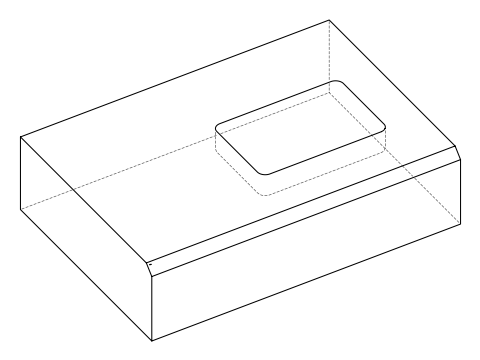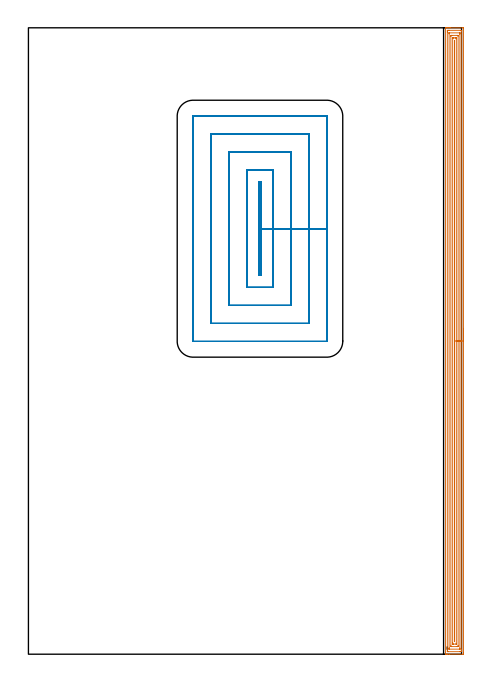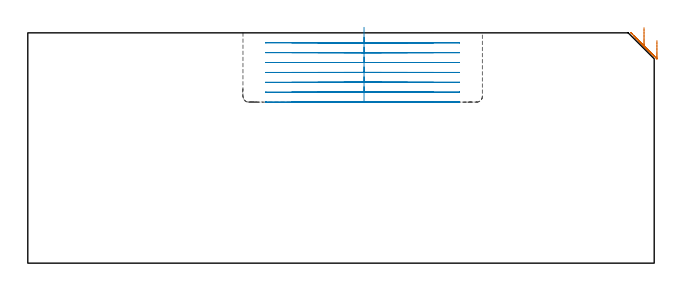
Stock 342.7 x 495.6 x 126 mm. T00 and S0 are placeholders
(PLAN: 2 operations, 1 tool changes, 50 min)
(1 AREA_MILL | FG_CHAMFER_SURFACE | UGT0205_001 | 23.96 min | 49963 mm3)
(2 MILL_RECTANGULAR_POCKET | POCKET_RECTANGULAR_STRAIGHT | NXT0201_007 | Follow Part, ap 6.25, ae 75% | 26.07 min | 1002652 mm3)
(TOOL UGT0205_001 | Chamfer Mill 20 x 3 x 45 deg. | D20 FL50 Z2)
(TOOL NXT0201_007 | ENDMILL 25mm [R216.25-25050GCK54P 1620] | D25 R3 FL54 Z5)
(OP 1 AREA_MILL)
G17 G21 G94 G90
T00 M6
G54
G17 G0 G90 X344.2 Y257.8 S1061 M3
G43 Z136. H0
Z121.8
G94 G1 Y257.762 Z120.928 F250.
Y257.648 Z120.064
Y257.459 Z119.212
Y257.197 Z118.38
Y256.863 Z117.574
Y256.46 Z116.8
Y255.992 Z116.064
Y255.46 Z115.372
Y254.871 Z114.729
Y254.228 Z114.14
Y253.536 Z113.608
Y252.8 Z113.14
Y252.026 Z112.737
Y251.22 Z112.403
Y250.388 Z112.141
Y249.536 Z111.952
Y248.672 Z111.838
Y247.8 Z111.8
Y1.039
X344.199 Y0.626 Z111.801
X344.195 Y0.15 Z111.803
X344.192 Y0.009 Z111.806
X343.724 Y0. Z112.273
X333.126 Z122.869
X331.713 Z124.283
X331.359 Z124.636
X330.651 Z125.349
X330.382 Z125.618
X330.014 Z125.977
X330.002 Y0.007 Z125.988
X330. Y0.179 Z126.
Y495.421
X330.003 Y495.593 Z125.988
X330.014 Y495.6 Z125.977
X330.382 Z125.618
X330.651 Z125.349
X331.359 Z124.636
X332.597 Z123.4
X333.126 Z122.869
X333.744 Z122.251
X343.724 Z112.273
X343.991 Y495.598 Z112.007
X344.192 Y495.59 Z111.806
X344.199 Y495.387 Z111.799
X344.2 Y247.8 Z111.8
X342.786 Z113.214
Y3.364
X342.785 Y2.471 Z113.215
X342.784 Y2.414 Z113.216
X342.769 Y2.01 Z113.231
X342.365 Y2.002 Z113.635
X341.958 Y2.001 Z114.042
X341.484 Y2. Z114.516
X332.242 Y2.001 Z123.758
X331.766 Y2.003 Z124.234
X331.529 Y2.01 Z124.471
X331.421 Y2.026 Z124.579
X331.415 Y2.358 Z124.585
Y2.414
X331.414 Y492.236 Z124.586
X331.415 Y493.129 Z124.585
X331.416 Y493.186 Z124.584
X331.431 Y493.59 Z124.569
X331.836 Y493.598 Z124.164
X332.242 Y493.599 Z123.758
X332.716 Y493.6 Z123.284
X341.958 Y493.599 Z114.042
X342.434 Y493.597 Z113.566
X342.671 Y493.59 Z113.329
X342.779 Y493.574 Z113.221
X342.785 Y493.242 Z113.215
Y493.186
X342.786 Y247.8 Z113.214
X341.372 Z114.628
X341.371 Y4.795 Z114.629
X341.37 Y4.202 Z114.63
X341.367 Y4.052 Z114.633
X341.365 Y4.018 Z114.635
X341.361 Y4.01 Z114.639
X341.34 Y4.006 Z114.66
X341.273 Y4.001 Z114.727
X333.126 Z122.874
X332.926 Y4.003 Z123.074
X332.869 Y4.006 Z123.131
X332.839 Y4.01 Z123.161
X332.835 Y4.024 Z123.165
X332.832 Y4.102 Z123.168
X332.83 Y4.202 Z123.17
X332.829 Y4.503 Z123.171
X332.828 Y5.096 Z123.172
X332.829 Y490.805 Z123.171
X332.83 Y491.398 Z123.17
X332.833 Y491.548 Z123.167
X332.835 Y491.582 Z123.165
X332.839 Y491.59 Z123.161
X332.86 Y491.594 Z123.14
X332.927 Y491.599 Z123.073
X341.074 Z114.926
X341.274 Y491.597 Z114.726
X341.331 Y491.594 Z114.669
X341.361 Y491.59 Z114.639
X341.365 Y491.576 Z114.635
X341.368 Y491.498 Z114.632
X341.37 Y491.398 Z114.63
X341.371 Y491.097 Z114.629
X341.372 Y490.504 Z114.628
Y247.8
X339.957 Z116.043
Y6.884
X339.954 Y6.23 Z116.046
X339.95 Y6.017 Z116.05
X339.744 Y6.01 Z116.256
X339.308 Y6. Z116.692
X339.298 Z116.702
X334.882 Z121.118
X334.454 Y6.007 Z121.546
X334.25 Y6.013 Z121.75
X334.247 Y6.131 Z121.753
X334.243 Y6.647 Z121.757
Y488.716
X334.246 Y489.37 Z121.754
X334.25 Y489.583 Z121.75
X334.456 Y489.59 Z121.544
X334.892 Y489.6 Z121.108
X334.902 Z121.098
X339.318 Z116.682
X339.746 Y489.593 Z116.254
X339.951 Y489.587 Z116.049
X339.953 Y489.469 Z116.047
X339.957 Y488.953 Z116.043
Y247.8
X338.543 Z117.457
Y8.432
X338.54 Y8.193 Z117.46
X338.536 Y8.035 Z117.464
X338.533 Y8.008 Z117.467
X338.527 Y8.006 Z117.473
X338.508 Y8.003 Z117.492
X338.425 Y8.001 Z117.575
X336.439 Y8. Z119.561
X335.775 Y8.004 Z120.225
X335.681 Y8.007 Z120.319
X335.671 Y8.009 Z120.329
X335.664 Y8.028 Z120.336
X335.661 Y8.153 Z120.339
X335.658 Y8.312 Z120.342
X335.657 Y8.792 Z120.343
Y487.168
X335.66 Y487.407 Z120.34
X335.664 Y487.566 Z120.336
X335.667 Y487.592 Z120.333
X335.673 Y487.594 Z120.327
X335.692 Y487.597 Z120.308
X335.775 Y487.599 Z120.225
X335.995 Y487.6 Z120.005
X336.658 Z119.342
X337.761 Z118.239
X338.425 Y487.596 Z117.575
X338.519 Y487.593 Z117.481
X338.529 Y487.591 Z117.471
X338.536 Y487.573 Z117.464
X338.54 Y487.447 Z117.46
X338.542 Y487.288 Z117.458
X338.543 Y487.048 Z117.457
Y486.928
Y247.8
X337.129 Z118.871
X337.128 Y10.46 Z118.872
X337.127 Y10.057 Z118.873
X337.124 Y10.022 Z118.876
X337.122 Y10.011 Z118.878
X337.107 Y10.006 Z118.893
X337.079 Y10.01 Z118.921
X337.076 Y10.037 Z118.924
X337.072 Y10.46 Z118.929
X337.071 Y10.518
X337.072 Y485.41 Z118.928
X337.073 Y485.514 Z118.927
X337.075 Y485.564 Z118.925
X337.077 Y485.584 Z118.923
X337.094 Y485.593 Z118.906
X337.122 Y485.59 Z118.878
X337.124 Y485.563 Z118.876
X337.127 Y485.14 Z118.873
X337.129 Y484.723 Z118.871
Y484.664
Y247.8
Y246.928 Z118.909
Y246.064 Z119.023
Y245.212 Z119.212
Y244.38 Z119.474
Y243.574 Z119.808
Y242.8 Z120.211
Y242.064 Z120.68
Y241.372 Z121.211
Y240.729 Z121.8
Y240.14 Z122.443
Y239.608 Z123.135
Y239.14 Z123.871
Y238.737 Z124.645
Y238.403 Z125.451
Y238.141 Z126.283
Y237.952 Z127.135
Y237.838 Z128.
Y237.8 Z128.871
G0 Z136.
M5
M2
(OP 2 MILL_RECTANGULAR_POCKET)
G17 G21 G94 G90
T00 M6
G54
G17 G0 G90 X183.95 Y305.248 S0 M3
G43 Z136. H1
Z129.
G94 G1 Y336.65 Z120.586 F250.
Y373.55 F500.
X182.45
Y299.75
X183.95
Y336.65
X193.45
Y383.05
X172.95
Y290.25
X193.45
Y336.65
X207.7
Y397.3
X158.7
Y276.
X207.7
Y336.65
X221.95
Y411.55
X144.45
Y261.75
X221.95
Y336.65
X236.2
Y425.7
X236.195 Y425.755
X236.155 Y425.795
X236.1 Y425.8
X130.3
X130.245 Y425.795
X130.205 Y425.755
X130.2 Y425.7
Y247.6
X130.205 Y247.545
X130.245 Y247.505
X130.3 Y247.5
X236.1
X236.155 Y247.505
X236.195 Y247.545
X236.2 Y247.6
Y336.65
Y337.65
G0 X183.95 Y305.248 Z123.586
G1 Y336.65 Z115.171 F250.
Y373.55 F500.
X182.45
Y299.75
X183.95
Y336.65
X193.45
Y383.05
X172.95
Y290.25
X193.45
Y336.65
X207.7
Y397.3
X158.7
Y276.
X207.7
Y336.65
X221.95
Y411.55
X144.45
Y261.75
X221.95
Y336.65
X236.2
Y425.7
X236.195 Y425.755
X236.155 Y425.795
X236.1 Y425.8
X130.3
X130.245 Y425.795
X130.205 Y425.755
X130.2 Y425.7
Y247.6
X130.205 Y247.545
X130.245 Y247.505
X130.3 Y247.5
X236.1
X236.155 Y247.505
X236.195 Y247.545
X236.2 Y247.6
Y336.65
Y337.65
G0 X183.95 Y305.248 Z118.171
G1 Y336.65 Z109.757 F250.
Y373.55 F500.
X182.45
Y299.75
X183.95
Y336.65
X193.45
Y383.05
X172.95
Y290.25
X193.45
Y336.65
X207.7
Y397.3
X158.7
Y276.
X207.7
Y336.65
X221.95
Y411.55
X144.45
Y261.75
X221.95
Y336.65
X236.2
Y425.7
X236.195 Y425.755
X236.155 Y425.795
X236.1 Y425.8
X130.3
X130.245 Y425.795
X130.205 Y425.755
X130.2 Y425.7
Y247.6
X130.205 Y247.545
X130.245 Y247.505
X130.3 Y247.5
X236.1
X236.155 Y247.505
X236.195 Y247.545
X236.2 Y247.6
Y336.65
Y337.65
G0 X183.95 Y305.248 Z112.757
G1 Y336.65 Z104.343 F250.
Y373.55 F500.
X182.45
Y299.75
X183.95
Y336.65
X193.45
Y383.05
X172.95
Y290.25
X193.45
Y336.65
X207.7
Y397.3
X158.7
Y276.
X207.7
Y336.65
X221.95
Y411.55
X144.45
Y261.75
X221.95
Y336.65
X236.2
Y425.7
X236.195 Y425.755
X236.155 Y425.795
X236.1 Y425.8
X130.3
X130.245 Y425.795
X130.205 Y425.755
X130.2 Y425.7
Y247.6
X130.205 Y247.545
X130.245 Y247.505
X130.3 Y247.5
X236.1
X236.155 Y247.505
X236.195 Y247.545
X236.2 Y247.6
Y336.65
Y337.65
G0 X183.95 Y305.248 Z107.343
G1 Y336.65 Z98.929 F250.
Y373.55 F500.
X182.45
Y299.75
X183.95
Y336.65
X193.45
Y383.05
X172.95
Y290.25
X193.45
Y336.65
X207.7
Y397.3
X158.7
Y276.
X207.7
Y336.65
X221.95
Y411.55
X144.45
Y261.75
X221.95
Y336.65
X236.2
Y425.7
X236.195 Y425.755
X236.155 Y425.795
X236.1 Y425.8
X130.3
X130.245 Y425.795
X130.205 Y425.755
X130.2 Y425.7
Y247.6
X130.205 Y247.545
X130.245 Y247.505
X130.3 Y247.5
X236.1
X236.155 Y247.505
X236.195 Y247.545
X236.2 Y247.6
Y336.65
Y337.65
G0 X183.95 Y305.248 Z101.929
G1 Y336.65 Z93.514 F250.
Y373.55 F500.
X182.45
Y299.75
X183.95
Y336.65
X193.45
Y383.05
X172.95
Y290.25
X193.45
Y336.65
X207.7
Y397.3
X158.7
Y276.
X207.7
Y336.65
X221.95
Y411.55
X144.45
Y261.75
X221.95
Y336.65
X236.2
Y425.7
X236.195 Y425.755
X236.155 Y425.795
X236.1 Y425.8
X130.3
X130.245 Y425.795
X130.205 Y425.755
X130.2 Y425.7
Y247.6
X130.205 Y247.545
X130.245 Y247.505
X130.3 Y247.5
X236.1
X236.155 Y247.505
X236.195 Y247.545
X236.2 Y247.6
Y336.65
Y337.65
G0 X183.95 Y305.248 Z96.514
G1 Y336.65 Z88.1 F250.
Y373.55 F500.
X182.45
Y299.75
X183.95
Y336.65
X193.45
Y383.05
X172.95
Y290.25
X193.45
Y336.65
X207.7
Y397.3
X158.7
Y276.
X207.7
Y336.65
X221.95
Y411.55
X144.45
Y261.75
X221.95
Y336.65
X236.2
Y425.7
X236.195 Y425.755
X236.155 Y425.795
X236.1 Y425.8
X130.3
X130.245 Y425.795
X130.205 Y425.755
X130.2 Y425.7
Y247.6
X130.205 Y247.545
X130.245 Y247.505
X130.3 Y247.5
X236.1
X236.155 Y247.505
X236.195 Y247.545
X236.2 Y247.6
Y336.65
Y337.65
G0 Z136.
M5
M2
